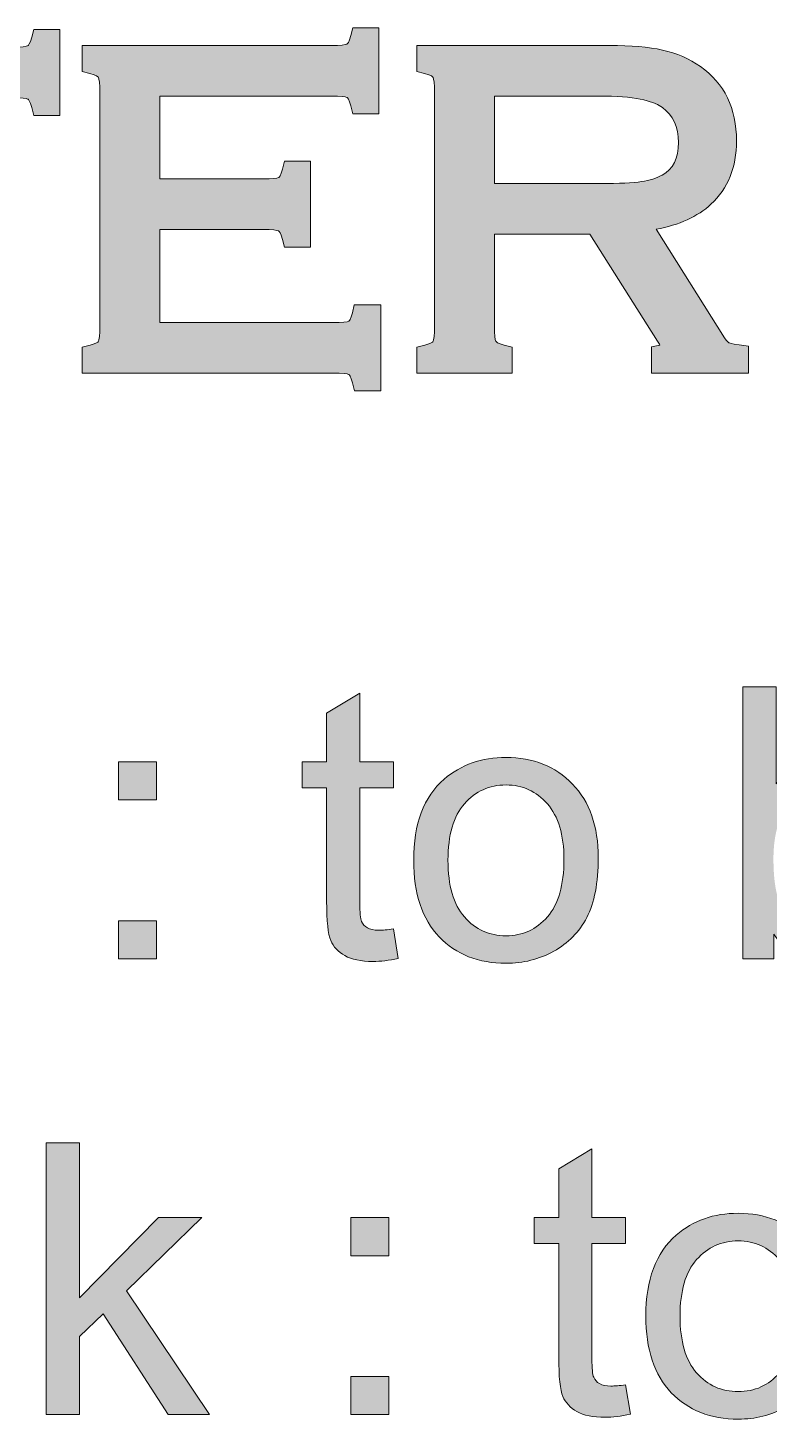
# Model space of a CAD drawing. Header units: inches. Extents: x 1117 to 1992, y -2324 to -585.
# Drawn here: x 1578.39 to 1596.08, y -1661.68 to -1628.46 of the extents above; entities that cross this region are included whole.
import ezdxf

# ---------------------------------------------------------------- set-up
doc = ezdxf.new("R2010")
doc.units = ezdxf.units.IN
doc.header["$MEASUREMENT"] = 0
doc.layers.add('Layer 1', color=7, linetype='Continuous')

# ---------------------------------------------------------------- blocks, each defined once
blk = doc.blocks.new('block 243')
at = {"layer": 'Layer 1', "true_color": 0x010101}
h = blk.add_hatch(color=18, dxfattribs=at)
h.dxf.hatch_style = 2
edge = h.paths.add_edge_path()
edge.add_spline(control_points=[(1578.479, -1628.685), (1578.436, -1628.848), (1578.393, -1628.884), (1578.392, -1628.884), (1578.392, -1628.885), (1578.341, -1628.918), (1578.158, -1628.918), (1578.158, -1628.918), (1572.445, -1628.918), (1572.445, -1628.918), (1572.262, -1628.918), (1572.211, -1628.885), (1572.21, -1628.884), (1572.21, -1628.884), (1572.167, -1628.848), (1572.124, -1628.685), (1572.124, -1628.685), (1572.075, -1628.499), (1572.075, -1628.499), (1572.075, -1628.499), (1571.456, -1628.499), (1571.456, -1628.499), (1571.456, -1628.499), (1571.456, -1630.55), (1571.456, -1630.55), (1571.456, -1630.55), (1572.076, -1630.55), (1572.076, -1630.55), (1572.076, -1630.55), (1572.125, -1630.362), (1572.125, -1630.362), (1572.167, -1630.201), (1572.209, -1630.164), (1572.209, -1630.164), (1572.21, -1630.164), (1572.26, -1630.131), (1572.445, -1630.131), (1572.445, -1630.131), (1574.584, -1630.131), (1574.584, -1630.131), (1574.584, -1630.131), (1574.584, -1635.718), (1574.584, -1635.718), (1574.584, -1635.901), (1574.548, -1635.951), (1574.548, -1635.951), (1574.548, -1635.951), (1574.513, -1635.996), (1574.351, -1636.039), (1574.351, -1636.039), (1574.165, -1636.088), (1574.165, -1636.088), (1574.165, -1636.088), (1574.165, -1636.707), (1574.165, -1636.707), (1574.165, -1636.707), (1576.438, -1636.707), (1576.438, -1636.707), (1576.438, -1636.707), (1576.438, -1636.087), (1576.438, -1636.087), (1576.438, -1636.087), (1576.25, -1636.038), (1576.25, -1636.038), (1576.09, -1635.997), (1576.055, -1635.955), (1576.054, -1635.955), (1576.054, -1635.955), (1576.019, -1635.903), (1576.019, -1635.718), (1576.019, -1635.718), (1576.019, -1630.131), (1576.019, -1630.131), (1576.019, -1630.131), (1578.158, -1630.131), (1578.158, -1630.131), (1578.341, -1630.131), (1578.392, -1630.166), (1578.393, -1630.166), (1578.394, -1630.167), (1578.437, -1630.201), (1578.478, -1630.364), (1578.478, -1630.364), (1578.527, -1630.55), (1578.527, -1630.55), (1578.527, -1630.55), (1579.147, -1630.55), (1579.147, -1630.55), (1579.147, -1630.55), (1579.147, -1628.499), (1579.147, -1628.499), (1579.147, -1628.499), (1578.528, -1628.499), (1578.528, -1628.499), (1578.528, -1628.499), (1578.479, -1628.685), (1578.479, -1628.685)], knot_values=[0, 0, 0, 0, 1, 1, 1, 2, 2, 2, 3, 3, 3, 4, 4, 4, 5, 5, 5, 6, 6, 6, 7, 7, 7, 8, 8, 8, 9, 9, 9, 10, 10, 10, 11, 11, 11, 12, 12, 12, 13, 13, 13, 14, 14, 14, 15, 15, 15, 16, 16, 16, 17, 17, 17, 18, 18, 18, 19, 19, 19, 20, 20, 20, 21, 21, 21, 22, 22, 22, 23, 23, 23, 24, 24, 24, 25, 25, 25, 26, 26, 26, 27, 27, 27, 28, 28, 28, 29, 29, 29, 30, 30, 30, 31, 31, 31, 32, 32, 32, 32], degree=3, periodic=1)
h = blk.add_hatch(color=18, dxfattribs=at)
h.dxf.hatch_style = 2
edge = h.paths.add_edge_path()
edge.add_spline(control_points=[(1586.133, -1635.269), (1586.097, -1635.424), (1586.056, -1635.459), (1586.056, -1635.459), (1586.055, -1635.46), (1586.004, -1635.495), (1585.814, -1635.495), (1585.814, -1635.495), (1581.535, -1635.495), (1581.535, -1635.495), (1581.535, -1635.495), (1581.535, -1633.279), (1581.535, -1633.279), (1581.535, -1633.279), (1584.145, -1633.279), (1584.145, -1633.279), (1584.328, -1633.279), (1584.379, -1633.315), (1584.38, -1633.315), (1584.38, -1633.316), (1584.424, -1633.35), (1584.466, -1633.512), (1584.466, -1633.512), (1584.514, -1633.698), (1584.514, -1633.698), (1584.514, -1633.698), (1585.134, -1633.698), (1585.134, -1633.698), (1585.134, -1633.698), (1585.134, -1631.648), (1585.134, -1631.648), (1585.134, -1631.648), (1584.515, -1631.648), (1584.515, -1631.648), (1584.515, -1631.648), (1584.466, -1631.833), (1584.466, -1631.833), (1584.422, -1631.998), (1584.379, -1632.032), (1584.379, -1632.032), (1584.379, -1632.032), (1584.328, -1632.066), (1584.145, -1632.066), (1584.145, -1632.066), (1581.535, -1632.066), (1581.535, -1632.066), (1581.535, -1632.066), (1581.535, -1630.092), (1581.535, -1630.092), (1581.535, -1630.092), (1585.775, -1630.092), (1585.775, -1630.092), (1585.959, -1630.092), (1586.01, -1630.126), (1586.011, -1630.126), (1586.011, -1630.126), (1586.053, -1630.163), (1586.096, -1630.325), (1586.096, -1630.325), (1586.145, -1630.511), (1586.145, -1630.511), (1586.145, -1630.511), (1586.764, -1630.511), (1586.764, -1630.511), (1586.764, -1630.511), (1586.764, -1628.46), (1586.764, -1628.46), (1586.764, -1628.46), (1586.145, -1628.46), (1586.145, -1628.46), (1586.145, -1628.46), (1586.095, -1628.646), (1586.095, -1628.646), (1586.053, -1628.809), (1586.01, -1628.845), (1586.009, -1628.845), (1586.009, -1628.845), (1585.959, -1628.879), (1585.775, -1628.879), (1585.775, -1628.879), (1579.682, -1628.879), (1579.682, -1628.879), (1579.682, -1628.879), (1579.682, -1629.499), (1579.682, -1629.499), (1579.682, -1629.499), (1579.868, -1629.548), (1579.868, -1629.548), (1580.031, -1629.591), (1580.066, -1629.634), (1580.066, -1629.634), (1580.067, -1629.635), (1580.101, -1629.685), (1580.101, -1629.869), (1580.101, -1629.869), (1580.101, -1635.719), (1580.101, -1635.719), (1580.101, -1635.904), (1580.065, -1635.956), (1580.065, -1635.956), (1580.065, -1635.956), (1580.03, -1635.998), (1579.87, -1636.04), (1579.87, -1636.04), (1579.682, -1636.088), (1579.682, -1636.088), (1579.682, -1636.088), (1579.682, -1636.709), (1579.682, -1636.709), (1579.682, -1636.709), (1585.821, -1636.709), (1585.821, -1636.709), (1586.005, -1636.709), (1586.055, -1636.742), (1586.055, -1636.742), (1586.056, -1636.742), (1586.096, -1636.778), (1586.134, -1636.936), (1586.134, -1636.936), (1586.18, -1637.128), (1586.18, -1637.128), (1586.18, -1637.128), (1586.811, -1637.128), (1586.811, -1637.128), (1586.811, -1637.128), (1586.811, -1635.077), (1586.811, -1635.077), (1586.811, -1635.077), (1586.179, -1635.077), (1586.179, -1635.077), (1586.179, -1635.077), (1586.133, -1635.269), (1586.133, -1635.269)], knot_values=[0, 0, 0, 0, 1, 1, 1, 2, 2, 2, 3, 3, 3, 4, 4, 4, 5, 5, 5, 6, 6, 6, 7, 7, 7, 8, 8, 8, 9, 9, 9, 10, 10, 10, 11, 11, 11, 12, 12, 12, 13, 13, 13, 14, 14, 14, 15, 15, 15, 16, 16, 16, 17, 17, 17, 18, 18, 18, 19, 19, 19, 20, 20, 20, 21, 21, 21, 22, 22, 22, 23, 23, 23, 24, 24, 24, 25, 25, 25, 26, 26, 26, 27, 27, 27, 28, 28, 28, 29, 29, 29, 30, 30, 30, 31, 31, 31, 32, 32, 32, 33, 33, 33, 34, 34, 34, 35, 35, 35, 36, 36, 36, 37, 37, 37, 38, 38, 38, 39, 39, 39, 40, 40, 40, 41, 41, 41, 42, 42, 42, 43, 43, 43, 44, 44, 44, 44], degree=3, periodic=1)
h = blk.add_hatch(color=18, dxfattribs=at)
h.dxf.hatch_style = 2
edge = h.paths.add_edge_path()
edge.add_spline(control_points=[(1595.121, -1635.979), (1595.113, -1635.975), (1595.076, -1635.951), (1595.017, -1635.86), (1595.017, -1635.86), (1593.385, -1633.269), (1593.385, -1633.269), (1593.934, -1633.167), (1594.374, -1632.968), (1594.693, -1632.673), (1595.097, -1632.3), (1595.303, -1631.791), (1595.303, -1631.158), (1595.303, -1630.386), (1595.012, -1629.788), (1594.44, -1629.384), (1594.183, -1629.2), (1593.878, -1629.067), (1593.535, -1628.99), (1593.205, -1628.917), (1592.782, -1628.88), (1592.273, -1628.88), (1592.273, -1628.88), (1587.672, -1628.88), (1587.672, -1628.88), (1587.672, -1628.88), (1587.672, -1629.499), (1587.672, -1629.499), (1587.672, -1629.499), (1587.858, -1629.548), (1587.858, -1629.548), (1588.021, -1629.591), (1588.056, -1629.634), (1588.056, -1629.635), (1588.056, -1629.635), (1588.09, -1629.685), (1588.09, -1629.869), (1588.09, -1629.869), (1588.09, -1635.719), (1588.09, -1635.719), (1588.09, -1635.904), (1588.055, -1635.956), (1588.055, -1635.956), (1588.055, -1635.957), (1588.02, -1635.999), (1587.86, -1636.04), (1587.86, -1636.04), (1587.672, -1636.088), (1587.672, -1636.088), (1587.672, -1636.088), (1587.672, -1636.709), (1587.672, -1636.709), (1587.672, -1636.709), (1589.945, -1636.709), (1589.945, -1636.709), (1589.945, -1636.709), (1589.945, -1636.089), (1589.945, -1636.089), (1589.945, -1636.089), (1589.759, -1636.04), (1589.759, -1636.04), (1589.597, -1635.998), (1589.562, -1635.954), (1589.562, -1635.953), (1589.561, -1635.953), (1589.525, -1635.902), (1589.525, -1635.719), (1589.525, -1635.719), (1589.525, -1633.39), (1589.525, -1633.39), (1589.525, -1633.39), (1591.802, -1633.39), (1591.802, -1633.39), (1591.802, -1633.39), (1593.415, -1635.939), (1593.415, -1635.939), (1593.439, -1635.977), (1593.459, -1636.01), (1593.475, -1636.036), (1593.473, -1636.036), (1593.471, -1636.036), (1593.47, -1636.037), (1593.47, -1636.037), (1593.271, -1636.078), (1593.271, -1636.078), (1593.271, -1636.078), (1593.271, -1636.708), (1593.271, -1636.708), (1593.271, -1636.708), (1595.585, -1636.708), (1595.585, -1636.708), (1595.585, -1636.708), (1595.585, -1636.062), (1595.585, -1636.062), (1595.585, -1636.062), (1595.367, -1636.033), (1595.367, -1636.033), (1595.178, -1636.009), (1595.126, -1635.982), (1595.121, -1635.979)], knot_values=[0, 0, 0, 0, 1, 1, 1, 2, 2, 2, 3, 3, 3, 4, 4, 4, 5, 5, 5, 6, 6, 6, 7, 7, 7, 8, 8, 8, 9, 9, 9, 10, 10, 10, 11, 11, 11, 12, 12, 12, 13, 13, 13, 14, 14, 14, 15, 15, 15, 16, 16, 16, 17, 17, 17, 18, 18, 18, 19, 19, 19, 20, 20, 20, 21, 21, 21, 22, 22, 22, 23, 23, 23, 24, 24, 24, 25, 25, 25, 26, 26, 26, 27, 27, 27, 28, 28, 28, 29, 29, 29, 30, 30, 30, 31, 31, 31, 32, 32, 32, 33, 33, 33, 33], degree=3, periodic=1)
edge = h.paths.add_edge_path()
edge.add_spline(control_points=[(1589.525, -1630.092), (1589.525, -1630.092), (1592.168, -1630.092), (1592.168, -1630.092), (1592.983, -1630.092), (1593.36, -1630.241), (1593.534, -1630.366), (1593.79, -1630.55), (1593.914, -1630.821), (1593.914, -1631.197), (1593.914, -1631.583), (1593.79, -1631.831), (1593.525, -1631.979), (1593.395, -1632.051), (1593.231, -1632.103), (1593.038, -1632.131), (1592.826, -1632.162), (1592.498, -1632.177), (1592.062, -1632.177), (1592.062, -1632.177), (1589.525, -1632.177), (1589.525, -1632.177), (1589.525, -1632.177), (1589.525, -1630.092), (1589.525, -1630.092), (1589.525, -1630.092), (1589.525, -1630.092), (1589.525, -1630.092)], knot_values=[0, 0, 0, 0, 1, 1, 1, 2, 2, 2, 3, 3, 3, 4, 4, 4, 5, 5, 5, 6, 6, 6, 7, 7, 7, 8, 8, 8, 9, 9, 9, 9], degree=3, periodic=1)
at = {"layer": 'Layer 1', "lineweight": 0}
for points, knots in [([(1578.479, -1628.685), (1578.436, -1628.848), (1578.393, -1628.884), (1578.392, -1628.884), (1578.392, -1628.885), (1578.341, -1628.918), (1578.158, -1628.918), (1578.158, -1628.918), (1572.445, -1628.918), (1572.445, -1628.918), (1572.262, -1628.918), (1572.211, -1628.885), (1572.21, -1628.884), (1572.21, -1628.884), (1572.167, -1628.848), (1572.124, -1628.685), (1572.124, -1628.685), (1572.075, -1628.499), (1572.075, -1628.499), (1572.075, -1628.499), (1571.456, -1628.499), (1571.456, -1628.499), (1571.456, -1628.499), (1571.456, -1630.55), (1571.456, -1630.55), (1571.456, -1630.55), (1572.076, -1630.55), (1572.076, -1630.55), (1572.076, -1630.55), (1572.125, -1630.362), (1572.125, -1630.362), (1572.167, -1630.201), (1572.209, -1630.164), (1572.209, -1630.164), (1572.21, -1630.164), (1572.26, -1630.131), (1572.445, -1630.131), (1572.445, -1630.131), (1574.584, -1630.131), (1574.584, -1630.131), (1574.584, -1630.131), (1574.584, -1635.718), (1574.584, -1635.718), (1574.584, -1635.901), (1574.548, -1635.951), (1574.548, -1635.951), (1574.548, -1635.951), (1574.513, -1635.996), (1574.351, -1636.039), (1574.351, -1636.039), (1574.165, -1636.088), (1574.165, -1636.088), (1574.165, -1636.088), (1574.165, -1636.707), (1574.165, -1636.707), (1574.165, -1636.707), (1576.438, -1636.707), (1576.438, -1636.707), (1576.438, -1636.707), (1576.438, -1636.087), (1576.438, -1636.087), (1576.438, -1636.087), (1576.25, -1636.038), (1576.25, -1636.038), (1576.09, -1635.997), (1576.055, -1635.955), (1576.054, -1635.955), (1576.054, -1635.955), (1576.019, -1635.903), (1576.019, -1635.718), (1576.019, -1635.718), (1576.019, -1630.131), (1576.019, -1630.131), (1576.019, -1630.131), (1578.158, -1630.131), (1578.158, -1630.131), (1578.341, -1630.131), (1578.392, -1630.166), (1578.393, -1630.166), (1578.394, -1630.167), (1578.437, -1630.201), (1578.478, -1630.364), (1578.478, -1630.364), (1578.527, -1630.55), (1578.527, -1630.55), (1578.527, -1630.55), (1579.147, -1630.55), (1579.147, -1630.55), (1579.147, -1630.55), (1579.147, -1628.499), (1579.147, -1628.499), (1579.147, -1628.499), (1578.528, -1628.499), (1578.528, -1628.499), (1578.528, -1628.499), (1578.479, -1628.685), (1578.479, -1628.685)], [0, 0, 0, 0, 1, 1, 1, 2, 2, 2, 3, 3, 3, 4, 4, 4, 5, 5, 5, 6, 6, 6, 7, 7, 7, 8, 8, 8, 9, 9, 9, 10, 10, 10, 11, 11, 11, 12, 12, 12, 13, 13, 13, 14, 14, 14, 15, 15, 15, 16, 16, 16, 17, 17, 17, 18, 18, 18, 19, 19, 19, 20, 20, 20, 21, 21, 21, 22, 22, 22, 23, 23, 23, 24, 24, 24, 25, 25, 25, 26, 26, 26, 27, 27, 27, 28, 28, 28, 29, 29, 29, 30, 30, 30, 31, 31, 31, 32, 32, 32, 32]), ([(1586.133, -1635.269), (1586.097, -1635.424), (1586.056, -1635.459), (1586.056, -1635.459), (1586.055, -1635.46), (1586.004, -1635.495), (1585.814, -1635.495), (1585.814, -1635.495), (1581.535, -1635.495), (1581.535, -1635.495), (1581.535, -1635.495), (1581.535, -1633.279), (1581.535, -1633.279), (1581.535, -1633.279), (1584.145, -1633.279), (1584.145, -1633.279), (1584.328, -1633.279), (1584.379, -1633.315), (1584.38, -1633.315), (1584.38, -1633.316), (1584.424, -1633.35), (1584.466, -1633.512), (1584.466, -1633.512), (1584.514, -1633.698), (1584.514, -1633.698), (1584.514, -1633.698), (1585.134, -1633.698), (1585.134, -1633.698), (1585.134, -1633.698), (1585.134, -1631.648), (1585.134, -1631.648), (1585.134, -1631.648), (1584.515, -1631.648), (1584.515, -1631.648), (1584.515, -1631.648), (1584.466, -1631.833), (1584.466, -1631.833), (1584.422, -1631.998), (1584.379, -1632.032), (1584.379, -1632.032), (1584.379, -1632.032), (1584.328, -1632.066), (1584.145, -1632.066), (1584.145, -1632.066), (1581.535, -1632.066), (1581.535, -1632.066), (1581.535, -1632.066), (1581.535, -1630.092), (1581.535, -1630.092), (1581.535, -1630.092), (1585.775, -1630.092), (1585.775, -1630.092), (1585.959, -1630.092), (1586.01, -1630.126), (1586.011, -1630.126), (1586.011, -1630.126), (1586.053, -1630.163), (1586.096, -1630.325), (1586.096, -1630.325), (1586.145, -1630.511), (1586.145, -1630.511), (1586.145, -1630.511), (1586.764, -1630.511), (1586.764, -1630.511), (1586.764, -1630.511), (1586.764, -1628.46), (1586.764, -1628.46), (1586.764, -1628.46), (1586.145, -1628.46), (1586.145, -1628.46), (1586.145, -1628.46), (1586.095, -1628.646), (1586.095, -1628.646), (1586.053, -1628.809), (1586.01, -1628.845), (1586.009, -1628.845), (1586.009, -1628.845), (1585.959, -1628.879), (1585.775, -1628.879), (1585.775, -1628.879), (1579.682, -1628.879), (1579.682, -1628.879), (1579.682, -1628.879), (1579.682, -1629.499), (1579.682, -1629.499), (1579.682, -1629.499), (1579.868, -1629.548), (1579.868, -1629.548), (1580.031, -1629.591), (1580.066, -1629.634), (1580.066, -1629.634), (1580.067, -1629.635), (1580.101, -1629.685), (1580.101, -1629.869), (1580.101, -1629.869), (1580.101, -1635.719), (1580.101, -1635.719), (1580.101, -1635.904), (1580.065, -1635.956), (1580.065, -1635.956), (1580.065, -1635.956), (1580.03, -1635.998), (1579.87, -1636.04), (1579.87, -1636.04), (1579.682, -1636.088), (1579.682, -1636.088), (1579.682, -1636.088), (1579.682, -1636.709), (1579.682, -1636.709), (1579.682, -1636.709), (1585.821, -1636.709), (1585.821, -1636.709), (1586.005, -1636.709), (1586.055, -1636.742), (1586.055, -1636.742), (1586.056, -1636.742), (1586.096, -1636.778), (1586.134, -1636.936), (1586.134, -1636.936), (1586.18, -1637.128), (1586.18, -1637.128), (1586.18, -1637.128), (1586.811, -1637.128), (1586.811, -1637.128), (1586.811, -1637.128), (1586.811, -1635.077), (1586.811, -1635.077), (1586.811, -1635.077), (1586.179, -1635.077), (1586.179, -1635.077), (1586.179, -1635.077), (1586.133, -1635.269), (1586.133, -1635.269)], [0, 0, 0, 0, 1, 1, 1, 2, 2, 2, 3, 3, 3, 4, 4, 4, 5, 5, 5, 6, 6, 6, 7, 7, 7, 8, 8, 8, 9, 9, 9, 10, 10, 10, 11, 11, 11, 12, 12, 12, 13, 13, 13, 14, 14, 14, 15, 15, 15, 16, 16, 16, 17, 17, 17, 18, 18, 18, 19, 19, 19, 20, 20, 20, 21, 21, 21, 22, 22, 22, 23, 23, 23, 24, 24, 24, 25, 25, 25, 26, 26, 26, 27, 27, 27, 28, 28, 28, 29, 29, 29, 30, 30, 30, 31, 31, 31, 32, 32, 32, 33, 33, 33, 34, 34, 34, 35, 35, 35, 36, 36, 36, 37, 37, 37, 38, 38, 38, 39, 39, 39, 40, 40, 40, 41, 41, 41, 42, 42, 42, 43, 43, 43, 44, 44, 44, 44]), ([(1595.121, -1635.979), (1595.113, -1635.975), (1595.076, -1635.951), (1595.017, -1635.86), (1595.017, -1635.86), (1593.385, -1633.269), (1593.385, -1633.269), (1593.934, -1633.167), (1594.374, -1632.968), (1594.693, -1632.673), (1595.097, -1632.3), (1595.303, -1631.791), (1595.303, -1631.158), (1595.303, -1630.386), (1595.012, -1629.788), (1594.44, -1629.384), (1594.183, -1629.2), (1593.878, -1629.067), (1593.535, -1628.99), (1593.205, -1628.917), (1592.782, -1628.88), (1592.273, -1628.88), (1592.273, -1628.88), (1587.672, -1628.88), (1587.672, -1628.88), (1587.672, -1628.88), (1587.672, -1629.499), (1587.672, -1629.499), (1587.672, -1629.499), (1587.858, -1629.548), (1587.858, -1629.548), (1588.021, -1629.591), (1588.056, -1629.634), (1588.056, -1629.635), (1588.056, -1629.635), (1588.09, -1629.685), (1588.09, -1629.869), (1588.09, -1629.869), (1588.09, -1635.719), (1588.09, -1635.719), (1588.09, -1635.904), (1588.055, -1635.956), (1588.055, -1635.956), (1588.055, -1635.957), (1588.02, -1635.999), (1587.86, -1636.04), (1587.86, -1636.04), (1587.672, -1636.088), (1587.672, -1636.088), (1587.672, -1636.088), (1587.672, -1636.709), (1587.672, -1636.709), (1587.672, -1636.709), (1589.945, -1636.709), (1589.945, -1636.709), (1589.945, -1636.709), (1589.945, -1636.089), (1589.945, -1636.089), (1589.945, -1636.089), (1589.759, -1636.04), (1589.759, -1636.04), (1589.597, -1635.998), (1589.562, -1635.954), (1589.562, -1635.953), (1589.561, -1635.953), (1589.525, -1635.902), (1589.525, -1635.719), (1589.525, -1635.719), (1589.525, -1633.39), (1589.525, -1633.39), (1589.525, -1633.39), (1591.802, -1633.39), (1591.802, -1633.39), (1591.802, -1633.39), (1593.415, -1635.939), (1593.415, -1635.939), (1593.439, -1635.977), (1593.459, -1636.01), (1593.475, -1636.036), (1593.473, -1636.036), (1593.471, -1636.036), (1593.47, -1636.037), (1593.47, -1636.037), (1593.271, -1636.078), (1593.271, -1636.078), (1593.271, -1636.078), (1593.271, -1636.708), (1593.271, -1636.708), (1593.271, -1636.708), (1595.585, -1636.708), (1595.585, -1636.708), (1595.585, -1636.708), (1595.585, -1636.062), (1595.585, -1636.062), (1595.585, -1636.062), (1595.367, -1636.033), (1595.367, -1636.033), (1595.178, -1636.009), (1595.126, -1635.982), (1595.121, -1635.979)], [0, 0, 0, 0, 1, 1, 1, 2, 2, 2, 3, 3, 3, 4, 4, 4, 5, 5, 5, 6, 6, 6, 7, 7, 7, 8, 8, 8, 9, 9, 9, 10, 10, 10, 11, 11, 11, 12, 12, 12, 13, 13, 13, 14, 14, 14, 15, 15, 15, 16, 16, 16, 17, 17, 17, 18, 18, 18, 19, 19, 19, 20, 20, 20, 21, 21, 21, 22, 22, 22, 23, 23, 23, 24, 24, 24, 25, 25, 25, 26, 26, 26, 27, 27, 27, 28, 28, 28, 29, 29, 29, 30, 30, 30, 31, 31, 31, 32, 32, 32, 33, 33, 33, 33]), ([(1589.525, -1630.092), (1589.525, -1630.092), (1592.168, -1630.092), (1592.168, -1630.092), (1592.983, -1630.092), (1593.36, -1630.241), (1593.534, -1630.366), (1593.79, -1630.55), (1593.914, -1630.821), (1593.914, -1631.197), (1593.914, -1631.583), (1593.79, -1631.831), (1593.525, -1631.979), (1593.395, -1632.051), (1593.231, -1632.103), (1593.038, -1632.131), (1592.826, -1632.162), (1592.498, -1632.177), (1592.062, -1632.177), (1592.062, -1632.177), (1589.525, -1632.177), (1589.525, -1632.177), (1589.525, -1632.177), (1589.525, -1630.092), (1589.525, -1630.092), (1589.525, -1630.092), (1589.525, -1630.092), (1589.525, -1630.092)], [0, 0, 0, 0, 1, 1, 1, 2, 2, 2, 3, 3, 3, 4, 4, 4, 5, 5, 5, 6, 6, 6, 7, 7, 7, 8, 8, 8, 9, 9, 9, 9])]:
    blk.add_open_spline(points, degree=3, knots=knots, dxfattribs=at)
blk = doc.blocks.new('block 244')
at = {"layer": 'Layer 1', "true_color": 0x010101}
h = blk.add_hatch(color=18, dxfattribs=at)
h.dxf.hatch_style = 2
edge = h.paths.add_edge_path()
edge.add_spline(control_points=[(1587.113, -1649.977), (1587.113, -1649.977), (1587.229, -1650.682), (1587.229, -1650.682), (1587.004, -1650.729), (1586.803, -1650.753), (1586.626, -1650.753), (1586.337, -1650.753), (1586.112, -1650.706), (1585.953, -1650.615), (1585.793, -1650.523), (1585.681, -1650.403), (1585.616, -1650.254), (1585.551, -1650.106), (1585.519, -1649.791), (1585.519, -1649.313), (1585.519, -1649.313), (1585.519, -1646.607), (1585.519, -1646.607), (1585.519, -1646.607), (1584.935, -1646.607), (1584.935, -1646.607), (1584.935, -1646.607), (1584.935, -1645.986), (1584.935, -1645.986), (1584.935, -1645.986), (1585.519, -1645.986), (1585.519, -1645.986), (1585.519, -1645.986), (1585.519, -1644.822), (1585.519, -1644.822), (1585.519, -1644.822), (1586.311, -1644.344), (1586.311, -1644.344), (1586.311, -1644.344), (1586.311, -1645.986), (1586.311, -1645.986), (1586.311, -1645.986), (1587.113, -1645.986), (1587.113, -1645.986), (1587.113, -1645.986), (1587.113, -1646.607), (1587.113, -1646.607), (1587.113, -1646.607), (1586.311, -1646.607), (1586.311, -1646.607), (1586.311, -1646.607), (1586.311, -1649.357), (1586.311, -1649.357), (1586.311, -1649.585), (1586.325, -1649.731), (1586.353, -1649.796), (1586.381, -1649.861), (1586.427, -1649.912), (1586.492, -1649.95), (1586.555, -1649.989), (1586.646, -1650.008), (1586.763, -1650.008), (1586.852, -1650.008), (1586.968, -1649.998), (1587.113, -1649.977)], knot_values=[0, 0, 0, 0, 1, 1, 1, 2, 2, 2, 3, 3, 3, 4, 4, 4, 5, 5, 5, 6, 6, 6, 7, 7, 7, 8, 8, 8, 9, 9, 9, 10, 10, 10, 11, 11, 11, 12, 12, 12, 13, 13, 13, 14, 14, 14, 15, 15, 15, 16, 16, 16, 17, 17, 17, 18, 18, 18, 19, 19, 19, 20, 20, 20, 20], degree=3, periodic=1)
h = blk.add_hatch(color=18, dxfattribs=at)
h.dxf.hatch_style = 2
edge = h.paths.add_edge_path()
edge.add_spline(control_points=[(1596.193, -1650.69), (1596.193, -1650.69), (1595.452, -1650.69), (1595.452, -1650.69), (1595.452, -1650.69), (1595.452, -1644.197), (1595.452, -1644.197), (1595.452, -1644.197), (1596.25, -1644.197), (1596.25, -1644.197), (1596.25, -1644.197), (1596.25, -1646.513), (1596.25, -1646.513), (1596.586, -1646.091), (1597.017, -1645.88), (1597.538, -1645.88), (1597.828, -1645.88), (1598.102, -1645.938), (1598.36, -1646.055), (1598.618, -1646.171), (1598.831, -1646.335), (1598.998, -1646.547), (1599.165, -1646.758), (1599.296, -1647.012), (1599.39, -1647.311), (1599.484, -1647.61), (1599.532, -1647.928), (1599.532, -1648.268), (1599.532, -1649.074), (1599.332, -1649.697), (1598.934, -1650.137), (1598.535, -1650.577), (1598.056, -1650.797), (1597.498, -1650.797), (1596.944, -1650.797), (1596.508, -1650.565), (1596.192, -1650.101), (1596.192, -1650.101), (1596.192, -1650.69), (1596.192, -1650.69), (1596.192, -1650.69), (1596.193, -1650.69), (1596.193, -1650.69)], knot_values=[0, 0, 0, 0, 1, 1, 1, 2, 2, 2, 3, 3, 3, 4, 4, 4, 5, 5, 5, 6, 6, 6, 7, 7, 7, 8, 8, 8, 9, 9, 9, 10, 10, 10, 11, 11, 11, 12, 12, 12, 13, 13, 13, 14, 14, 14, 14], degree=3, periodic=1)
edge = h.paths.add_edge_path()
edge.add_spline(control_points=[(1596.184, -1648.303), (1596.184, -1648.867), (1596.261, -1649.274), (1596.415, -1649.525), (1596.665, -1649.935), (1597.005, -1650.141), (1597.433, -1650.141), (1597.782, -1650.141), (1598.083, -1649.99), (1598.337, -1649.687), (1598.591, -1649.385), (1598.718, -1648.933), (1598.718, -1648.334), (1598.718, -1647.72), (1598.596, -1647.267), (1598.352, -1646.974), (1598.11, -1646.682), (1597.815, -1646.536), (1597.469, -1646.536), (1597.12, -1646.536), (1596.819, -1646.687), (1596.565, -1646.99), (1596.311, -1647.292), (1596.184, -1647.73), (1596.184, -1648.303)], knot_values=[0, 0, 0, 0, 1, 1, 1, 2, 2, 2, 3, 3, 3, 4, 4, 4, 5, 5, 5, 6, 6, 6, 7, 7, 7, 8, 8, 8, 8], degree=3, periodic=1)
h = blk.add_hatch(color=18, dxfattribs=at)
h.dxf.hatch_style = 2
h.paths.add_polyline_path([(1580.554, -1646.894), (1580.554, -1645.986), (1581.461, -1645.986), (1581.461, -1646.894)])
h.paths.add_polyline_path([(1580.554, -1650.69), (1580.554, -1649.783), (1581.461, -1649.783), (1581.461, -1650.69)])
h = blk.add_hatch(color=18, dxfattribs=at)
h.dxf.hatch_style = 2
edge = h.paths.add_edge_path()
edge.add_spline(control_points=[(1587.596, -1648.338), (1587.596, -1647.467), (1587.838, -1646.822), (1588.322, -1646.403), (1588.727, -1646.055), (1589.219, -1645.881), (1589.801, -1645.881), (1590.448, -1645.881), (1590.977, -1646.093), (1591.387, -1646.517), (1591.797, -1646.94), (1592.002, -1647.525), (1592.002, -1648.273), (1592.002, -1648.879), (1591.911, -1649.354), (1591.73, -1649.702), (1591.549, -1650.049), (1591.284, -1650.318), (1590.938, -1650.51), (1590.591, -1650.702), (1590.212, -1650.798), (1589.801, -1650.798), (1589.143, -1650.798), (1588.611, -1650.587), (1588.205, -1650.165), (1587.799, -1649.741), (1587.596, -1649.132), (1587.596, -1648.338)], knot_values=[0, 0, 0, 0, 1, 1, 1, 2, 2, 2, 3, 3, 3, 4, 4, 4, 5, 5, 5, 6, 6, 6, 7, 7, 7, 8, 8, 8, 9, 9, 9, 9], degree=3, periodic=1)
edge = h.paths.add_edge_path()
edge.add_spline(control_points=[(1588.415, -1648.338), (1588.415, -1648.941), (1588.547, -1649.391), (1588.809, -1649.691), (1589.072, -1649.992), (1589.403, -1650.14), (1589.801, -1650.14), (1590.197, -1650.14), (1590.526, -1649.99), (1590.789, -1649.689), (1591.052, -1649.388), (1591.183, -1648.929), (1591.183, -1648.312), (1591.183, -1647.73), (1591.051, -1647.289), (1590.787, -1646.99), (1590.523, -1646.689), (1590.194, -1646.54), (1589.802, -1646.54), (1589.403, -1646.54), (1589.072, -1646.689), (1588.809, -1646.987), (1588.546, -1647.286), (1588.415, -1647.736), (1588.415, -1648.338)], knot_values=[0, 0, 0, 0, 1, 1, 1, 2, 2, 2, 3, 3, 3, 4, 4, 4, 5, 5, 5, 6, 6, 6, 7, 7, 7, 8, 8, 8, 8], degree=3, periodic=1)
h = blk.add_hatch(color=18, dxfattribs=at)
h.dxf.hatch_style = 2
h.paths.add_polyline_path([(1578.822, -1661.575), (1578.822, -1655.082), (1579.619, -1655.082), (1579.619, -1658.784), (1581.506, -1656.871), (1582.539, -1656.871), (1580.74, -1658.616), (1582.72, -1661.575), (1581.736, -1661.575), (1580.182, -1659.17), (1579.619, -1659.71), (1579.619, -1661.575)])
h = blk.add_hatch(color=18, dxfattribs=at)
h.dxf.hatch_style = 2
edge = h.paths.add_edge_path()
edge.add_spline(control_points=[(1592.654, -1660.862), (1592.654, -1660.862), (1592.769, -1661.566), (1592.769, -1661.566), (1592.545, -1661.614), (1592.344, -1661.637), (1592.167, -1661.637), (1591.877, -1661.637), (1591.653, -1661.591), (1591.494, -1661.5), (1591.334, -1661.409), (1591.222, -1661.287), (1591.157, -1661.139), (1591.092, -1660.99), (1591.059, -1660.676), (1591.059, -1660.198), (1591.059, -1660.198), (1591.059, -1657.492), (1591.059, -1657.492), (1591.059, -1657.492), (1590.476, -1657.492), (1590.476, -1657.492), (1590.476, -1657.492), (1590.476, -1656.871), (1590.476, -1656.871), (1590.476, -1656.871), (1591.059, -1656.871), (1591.059, -1656.871), (1591.059, -1656.871), (1591.059, -1655.707), (1591.059, -1655.707), (1591.059, -1655.707), (1591.852, -1655.229), (1591.852, -1655.229), (1591.852, -1655.229), (1591.852, -1656.871), (1591.852, -1656.871), (1591.852, -1656.871), (1592.654, -1656.871), (1592.654, -1656.871), (1592.654, -1656.871), (1592.654, -1657.492), (1592.654, -1657.492), (1592.654, -1657.492), (1591.852, -1657.492), (1591.852, -1657.492), (1591.852, -1657.492), (1591.852, -1660.242), (1591.852, -1660.242), (1591.852, -1660.47), (1591.866, -1660.616), (1591.894, -1660.68), (1591.922, -1660.745), (1591.968, -1660.797), (1592.032, -1660.835), (1592.096, -1660.873), (1592.186, -1660.892), (1592.304, -1660.892), (1592.392, -1660.893), (1592.509, -1660.883), (1592.654, -1660.862)], knot_values=[0, 0, 0, 0, 1, 1, 1, 2, 2, 2, 3, 3, 3, 4, 4, 4, 5, 5, 5, 6, 6, 6, 7, 7, 7, 8, 8, 8, 9, 9, 9, 10, 10, 10, 11, 11, 11, 12, 12, 12, 13, 13, 13, 14, 14, 14, 15, 15, 15, 16, 16, 16, 17, 17, 17, 18, 18, 18, 19, 19, 19, 20, 20, 20, 20], degree=3, periodic=1)
h = blk.add_hatch(color=18, dxfattribs=at)
h.dxf.hatch_style = 2
edge = h.paths.add_edge_path()
edge.add_spline(control_points=[(1593.137, -1659.223), (1593.137, -1658.353), (1593.379, -1657.707), (1593.863, -1657.288), (1594.267, -1656.94), (1594.76, -1656.766), (1595.342, -1656.766), (1595.989, -1656.766), (1596.518, -1656.978), (1596.928, -1657.402), (1597.337, -1657.825), (1597.542, -1658.411), (1597.542, -1659.158), (1597.542, -1659.764), (1597.452, -1660.239), (1597.271, -1660.587), (1597.089, -1660.934), (1596.824, -1661.203), (1596.478, -1661.396), (1596.131, -1661.587), (1595.752, -1661.683), (1595.342, -1661.683), (1594.683, -1661.683), (1594.151, -1661.472), (1593.745, -1661.05), (1593.34, -1660.626), (1593.137, -1660.018), (1593.137, -1659.223)], knot_values=[0, 0, 0, 0, 1, 1, 1, 2, 2, 2, 3, 3, 3, 4, 4, 4, 5, 5, 5, 6, 6, 6, 7, 7, 7, 8, 8, 8, 9, 9, 9, 9], degree=3, periodic=1)
edge = h.paths.add_edge_path()
edge.add_spline(control_points=[(1593.955, -1659.223), (1593.955, -1659.826), (1594.087, -1660.277), (1594.35, -1660.576), (1594.612, -1660.876), (1594.944, -1661.025), (1595.342, -1661.025), (1595.738, -1661.025), (1596.067, -1660.875), (1596.33, -1660.574), (1596.593, -1660.273), (1596.724, -1659.814), (1596.724, -1659.196), (1596.724, -1658.615), (1596.592, -1658.174), (1596.328, -1657.874), (1596.063, -1657.574), (1595.735, -1657.425), (1595.342, -1657.425), (1594.944, -1657.425), (1594.613, -1657.575), (1594.35, -1657.873), (1594.087, -1658.171), (1593.955, -1658.621), (1593.955, -1659.223)], knot_values=[0, 0, 0, 0, 1, 1, 1, 2, 2, 2, 3, 3, 3, 4, 4, 4, 5, 5, 5, 6, 6, 6, 7, 7, 7, 8, 8, 8, 8], degree=3, periodic=1)
h = blk.add_hatch(color=18, dxfattribs=at)
h.dxf.hatch_style = 2
h.paths.add_polyline_path([(1586.094, -1657.78), (1586.094, -1656.871), (1587.001, -1656.871), (1587.001, -1657.78)])
h.paths.add_polyline_path([(1586.094, -1661.575), (1586.094, -1660.667), (1587.001, -1660.667), (1587.001, -1661.575)])
at = {"layer": 'Layer 1', "lineweight": 0}
for points in [[(1580.554, -1646.894), (1580.554, -1645.986), (1581.461, -1645.986), (1581.461, -1646.894), (1580.554, -1646.894)], [(1580.554, -1650.69), (1580.554, -1649.783), (1581.461, -1649.783), (1581.461, -1650.69), (1580.554, -1650.69)], [(1578.822, -1661.575), (1578.822, -1655.082), (1579.619, -1655.082), (1579.619, -1658.784), (1581.506, -1656.871), (1582.539, -1656.871), (1580.74, -1658.616), (1582.72, -1661.575), (1581.736, -1661.575), (1580.182, -1659.17), (1579.619, -1659.71), (1579.619, -1661.575), (1578.822, -1661.575), (1578.822, -1661.575)], [(1586.094, -1657.78), (1586.094, -1656.871), (1587.001, -1656.871), (1587.001, -1657.78), (1586.094, -1657.78)], [(1586.094, -1661.575), (1586.094, -1660.667), (1587.001, -1660.667), (1587.001, -1661.575), (1586.094, -1661.575)]]:
    blk.add_lwpolyline(points, dxfattribs=at)
for points, knots in [([(1587.113, -1649.977), (1587.113, -1649.977), (1587.229, -1650.682), (1587.229, -1650.682), (1587.004, -1650.729), (1586.803, -1650.753), (1586.626, -1650.753), (1586.337, -1650.753), (1586.112, -1650.706), (1585.953, -1650.615), (1585.793, -1650.523), (1585.681, -1650.403), (1585.616, -1650.254), (1585.551, -1650.106), (1585.519, -1649.791), (1585.519, -1649.313), (1585.519, -1649.313), (1585.519, -1646.607), (1585.519, -1646.607), (1585.519, -1646.607), (1584.935, -1646.607), (1584.935, -1646.607), (1584.935, -1646.607), (1584.935, -1645.986), (1584.935, -1645.986), (1584.935, -1645.986), (1585.519, -1645.986), (1585.519, -1645.986), (1585.519, -1645.986), (1585.519, -1644.822), (1585.519, -1644.822), (1585.519, -1644.822), (1586.311, -1644.344), (1586.311, -1644.344), (1586.311, -1644.344), (1586.311, -1645.986), (1586.311, -1645.986), (1586.311, -1645.986), (1587.113, -1645.986), (1587.113, -1645.986), (1587.113, -1645.986), (1587.113, -1646.607), (1587.113, -1646.607), (1587.113, -1646.607), (1586.311, -1646.607), (1586.311, -1646.607), (1586.311, -1646.607), (1586.311, -1649.357), (1586.311, -1649.357), (1586.311, -1649.585), (1586.325, -1649.731), (1586.353, -1649.796), (1586.381, -1649.861), (1586.427, -1649.912), (1586.492, -1649.95), (1586.555, -1649.989), (1586.646, -1650.008), (1586.763, -1650.008), (1586.852, -1650.008), (1586.968, -1649.998), (1587.113, -1649.977)], [0, 0, 0, 0, 1, 1, 1, 2, 2, 2, 3, 3, 3, 4, 4, 4, 5, 5, 5, 6, 6, 6, 7, 7, 7, 8, 8, 8, 9, 9, 9, 10, 10, 10, 11, 11, 11, 12, 12, 12, 13, 13, 13, 14, 14, 14, 15, 15, 15, 16, 16, 16, 17, 17, 17, 18, 18, 18, 19, 19, 19, 20, 20, 20, 20]), ([(1596.193, -1650.69), (1596.193, -1650.69), (1595.452, -1650.69), (1595.452, -1650.69), (1595.452, -1650.69), (1595.452, -1644.197), (1595.452, -1644.197), (1595.452, -1644.197), (1596.25, -1644.197), (1596.25, -1644.197), (1596.25, -1644.197), (1596.25, -1646.513), (1596.25, -1646.513), (1596.586, -1646.091), (1597.017, -1645.88), (1597.538, -1645.88), (1597.828, -1645.88), (1598.102, -1645.938), (1598.36, -1646.055), (1598.618, -1646.171), (1598.831, -1646.335), (1598.998, -1646.547), (1599.165, -1646.758), (1599.296, -1647.012), (1599.39, -1647.311), (1599.484, -1647.61), (1599.532, -1647.928), (1599.532, -1648.268), (1599.532, -1649.074), (1599.332, -1649.697), (1598.934, -1650.137), (1598.535, -1650.577), (1598.056, -1650.797), (1597.498, -1650.797), (1596.944, -1650.797), (1596.508, -1650.565), (1596.192, -1650.101), (1596.192, -1650.101), (1596.192, -1650.69), (1596.192, -1650.69), (1596.192, -1650.69), (1596.193, -1650.69), (1596.193, -1650.69)], [0, 0, 0, 0, 1, 1, 1, 2, 2, 2, 3, 3, 3, 4, 4, 4, 5, 5, 5, 6, 6, 6, 7, 7, 7, 8, 8, 8, 9, 9, 9, 10, 10, 10, 11, 11, 11, 12, 12, 12, 13, 13, 13, 14, 14, 14, 14]), ([(1587.596, -1648.338), (1587.596, -1647.467), (1587.838, -1646.822), (1588.322, -1646.403), (1588.727, -1646.055), (1589.219, -1645.881), (1589.801, -1645.881), (1590.448, -1645.881), (1590.977, -1646.093), (1591.387, -1646.517), (1591.797, -1646.94), (1592.002, -1647.525), (1592.002, -1648.273), (1592.002, -1648.879), (1591.911, -1649.354), (1591.73, -1649.702), (1591.549, -1650.049), (1591.284, -1650.318), (1590.938, -1650.51), (1590.591, -1650.702), (1590.212, -1650.798), (1589.801, -1650.798), (1589.143, -1650.798), (1588.611, -1650.587), (1588.205, -1650.165), (1587.799, -1649.741), (1587.596, -1649.132), (1587.596, -1648.338)], [0, 0, 0, 0, 1, 1, 1, 2, 2, 2, 3, 3, 3, 4, 4, 4, 5, 5, 5, 6, 6, 6, 7, 7, 7, 8, 8, 8, 9, 9, 9, 9]), ([(1588.415, -1648.338), (1588.415, -1648.941), (1588.547, -1649.391), (1588.809, -1649.691), (1589.072, -1649.992), (1589.403, -1650.14), (1589.801, -1650.14), (1590.197, -1650.14), (1590.526, -1649.99), (1590.789, -1649.689), (1591.052, -1649.388), (1591.183, -1648.929), (1591.183, -1648.312), (1591.183, -1647.73), (1591.051, -1647.289), (1590.787, -1646.99), (1590.523, -1646.689), (1590.194, -1646.54), (1589.802, -1646.54), (1589.403, -1646.54), (1589.072, -1646.689), (1588.809, -1646.987), (1588.546, -1647.286), (1588.415, -1647.736), (1588.415, -1648.338)], [0, 0, 0, 0, 1, 1, 1, 2, 2, 2, 3, 3, 3, 4, 4, 4, 5, 5, 5, 6, 6, 6, 7, 7, 7, 8, 8, 8, 8]), ([(1592.654, -1660.862), (1592.654, -1660.862), (1592.769, -1661.566), (1592.769, -1661.566), (1592.545, -1661.614), (1592.344, -1661.637), (1592.167, -1661.637), (1591.877, -1661.637), (1591.653, -1661.591), (1591.494, -1661.5), (1591.334, -1661.409), (1591.222, -1661.287), (1591.157, -1661.139), (1591.092, -1660.99), (1591.059, -1660.676), (1591.059, -1660.198), (1591.059, -1660.198), (1591.059, -1657.492), (1591.059, -1657.492), (1591.059, -1657.492), (1590.476, -1657.492), (1590.476, -1657.492), (1590.476, -1657.492), (1590.476, -1656.871), (1590.476, -1656.871), (1590.476, -1656.871), (1591.059, -1656.871), (1591.059, -1656.871), (1591.059, -1656.871), (1591.059, -1655.707), (1591.059, -1655.707), (1591.059, -1655.707), (1591.852, -1655.229), (1591.852, -1655.229), (1591.852, -1655.229), (1591.852, -1656.871), (1591.852, -1656.871), (1591.852, -1656.871), (1592.654, -1656.871), (1592.654, -1656.871), (1592.654, -1656.871), (1592.654, -1657.492), (1592.654, -1657.492), (1592.654, -1657.492), (1591.852, -1657.492), (1591.852, -1657.492), (1591.852, -1657.492), (1591.852, -1660.242), (1591.852, -1660.242), (1591.852, -1660.47), (1591.866, -1660.616), (1591.894, -1660.68), (1591.922, -1660.745), (1591.968, -1660.797), (1592.032, -1660.835), (1592.096, -1660.873), (1592.186, -1660.892), (1592.304, -1660.892), (1592.392, -1660.893), (1592.509, -1660.883), (1592.654, -1660.862)], [0, 0, 0, 0, 1, 1, 1, 2, 2, 2, 3, 3, 3, 4, 4, 4, 5, 5, 5, 6, 6, 6, 7, 7, 7, 8, 8, 8, 9, 9, 9, 10, 10, 10, 11, 11, 11, 12, 12, 12, 13, 13, 13, 14, 14, 14, 15, 15, 15, 16, 16, 16, 17, 17, 17, 18, 18, 18, 19, 19, 19, 20, 20, 20, 20]), ([(1593.137, -1659.223), (1593.137, -1658.353), (1593.379, -1657.707), (1593.863, -1657.288), (1594.267, -1656.94), (1594.76, -1656.766), (1595.342, -1656.766), (1595.989, -1656.766), (1596.518, -1656.978), (1596.928, -1657.402), (1597.337, -1657.825), (1597.542, -1658.411), (1597.542, -1659.158), (1597.542, -1659.764), (1597.452, -1660.239), (1597.271, -1660.587), (1597.089, -1660.934), (1596.824, -1661.203), (1596.478, -1661.396), (1596.131, -1661.587), (1595.752, -1661.683), (1595.342, -1661.683), (1594.683, -1661.683), (1594.151, -1661.472), (1593.745, -1661.05), (1593.34, -1660.626), (1593.137, -1660.018), (1593.137, -1659.223)], [0, 0, 0, 0, 1, 1, 1, 2, 2, 2, 3, 3, 3, 4, 4, 4, 5, 5, 5, 6, 6, 6, 7, 7, 7, 8, 8, 8, 9, 9, 9, 9]), ([(1593.955, -1659.223), (1593.955, -1659.826), (1594.087, -1660.277), (1594.35, -1660.576), (1594.612, -1660.876), (1594.944, -1661.025), (1595.342, -1661.025), (1595.738, -1661.025), (1596.067, -1660.875), (1596.33, -1660.574), (1596.593, -1660.273), (1596.724, -1659.814), (1596.724, -1659.196), (1596.724, -1658.615), (1596.592, -1658.174), (1596.328, -1657.874), (1596.063, -1657.574), (1595.735, -1657.425), (1595.342, -1657.425), (1594.944, -1657.425), (1594.613, -1657.575), (1594.35, -1657.873), (1594.087, -1658.171), (1593.955, -1658.621), (1593.955, -1659.223)], [0, 0, 0, 0, 1, 1, 1, 2, 2, 2, 3, 3, 3, 4, 4, 4, 5, 5, 5, 6, 6, 6, 7, 7, 7, 8, 8, 8, 8])]:
    blk.add_open_spline(points, degree=3, knots=knots, dxfattribs=at)
blk = doc.blocks.new('block 242')
at = {"layer": 'Layer 1'}
for name in ['block 243', 'block 244']:
    blk.add_blockref(name, (0, 0), dxfattribs=at)

msp = doc.modelspace()

# ---------------------------------------------------------------- block references
at = {"layer": 'Layer 1'}
msp.add_blockref('block 242', (0, 0), dxfattribs=at)

doc.saveas('drawing.dxf')
